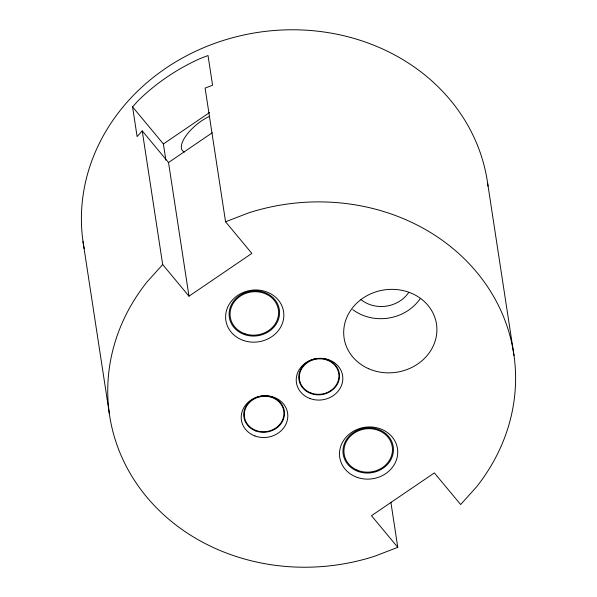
<?xml version="1.0" encoding="UTF-8"?>
<svg xmlns="http://www.w3.org/2000/svg" width="597" height="597" viewBox="0 0 597 597"><rect width="100%" height="100%" fill="white"/><g stroke="black" fill="none" stroke-linecap="round" stroke-linejoin="round"><path stroke-width="0.9" d="M132.564 106.878L138.101 100.729A204.413 182.13 -8.7 0 1 199.958 58.633L208.025 55.528L212.569 85.229L205.107 88.102L225.562 221.771L251.859 253.404L188.98 296.194L162.683 264.561L142.228 130.892L137.109 136.579L132.564 106.878L163.399 143.959L165.876 160.16M162.683 264.561L146.765 282.262A204.413 182.13 -8.7 0 0 146.608 496.883A204.413 182.13 -8.7 0 0 374.565 556.27L397.774 547.337L390.863 502.167M163.399 143.959L209.592 112.52M188.98 296.194L168.526 162.526L212.233 132.78M225.562 221.771L248.77 212.838A204.413 182.13 -8.7 0 1 476.727 272.232A204.413 182.13 -8.7 0 1 476.578 486.846L460.653 504.547L434.355 472.914L371.476 515.704L397.774 547.337M142.228 130.892L168.526 162.526M487.667 183.413L514.002 355.521M82.998 241.479L109.333 413.587M84.177 248.703A204.413 182.13 -8.7 0 1 257.359 32.477A204.413 182.13 -8.7 0 1 488.025 186.13M420.407 298.328A44.775 39.895 -8.7 0 1 352.737 309.597M408.714 292.478A31.148 27.753 -8.7 0 1 360.946 299.575M184.488 151.981A27.253 10.903 -39.7 0 1 185.928 135.892A27.253 10.903 -39.7 0 1 209.689 116.281M322.417 358.469A20.44 18.216 -8.7 0 1 335.977 386.349A20.44 18.216 -8.7 0 1 301.597 386.453A20.44 18.216 -8.7 0 1 317.097 358.484M245.039 333.813A24.335 21.686 -8.7 0 0 278.396 309.858A24.335 21.686 -8.7 0 0 239.546 296.664A24.335 21.686 -8.7 0 0 245.039 333.813M368.677 368.737A46.723 41.633 -8.7 0 0 436.87 327.932A46.723 41.633 -8.7 0 0 365.342 296.627A46.723 41.633 -8.7 0 0 368.677 368.737M356.961 470.033A24.335 21.686 -8.7 0 0 392.46 448.757A24.335 21.686 -8.7 0 0 355.193 432.474A24.335 21.686 -8.7 0 0 356.961 470.033M243.419 340.454A29.201 26.022 -8.7 0 0 283.635 311.918A29.201 26.022 -8.7 0 0 237.128 295.828A29.201 26.022 -8.7 0 0 243.419 340.454M244.531 334.581A25.305 22.552 -8.7 0 0 279.381 309.85A25.305 22.552 -8.7 0 0 239.076 295.903A25.305 22.552 -8.7 0 0 244.531 334.581M357.305 477.428A29.201 26.022 -8.7 0 0 397.512 448.899A29.201 26.022 -8.7 0 0 351.006 432.803A29.201 26.022 -8.7 0 0 357.305 477.428M358.409 471.555A25.305 22.552 -8.7 0 0 393.259 446.825A25.305 22.552 -8.7 0 0 352.954 432.885A25.305 22.552 -8.7 0 0 358.409 471.555M254.926 435.959A23.358 20.813 -8.7 0 0 287.702 413.848A23.358 20.813 -8.7 0 0 250.904 400.132A23.358 20.813 -8.7 0 0 254.926 435.959M255.725 430.93A20.44 18.216 -8.7 0 0 284.396 411.579A20.44 18.216 -8.7 0 0 252.203 399.572A20.44 18.216 -8.7 0 0 255.725 430.93M256.038 430.474A19.858 17.694 -8.7 0 0 283.814 411.572A19.858 17.694 -8.7 0 0 252.471 400.035A19.858 17.694 -8.7 0 0 256.038 430.474M309.94 398.52A23.358 20.813 -8.7 0 0 342.715 376.408A23.358 20.813 -8.7 0 0 305.925 362.685A23.358 20.813 -8.7 0 0 309.94 398.52M311.059 393.035A19.858 17.694 -8.7 0 0 338.827 374.132A19.858 17.694 -8.7 0 0 307.492 362.588A19.858 17.694 -8.7 0 0 311.059 393.035"/></g></svg>
